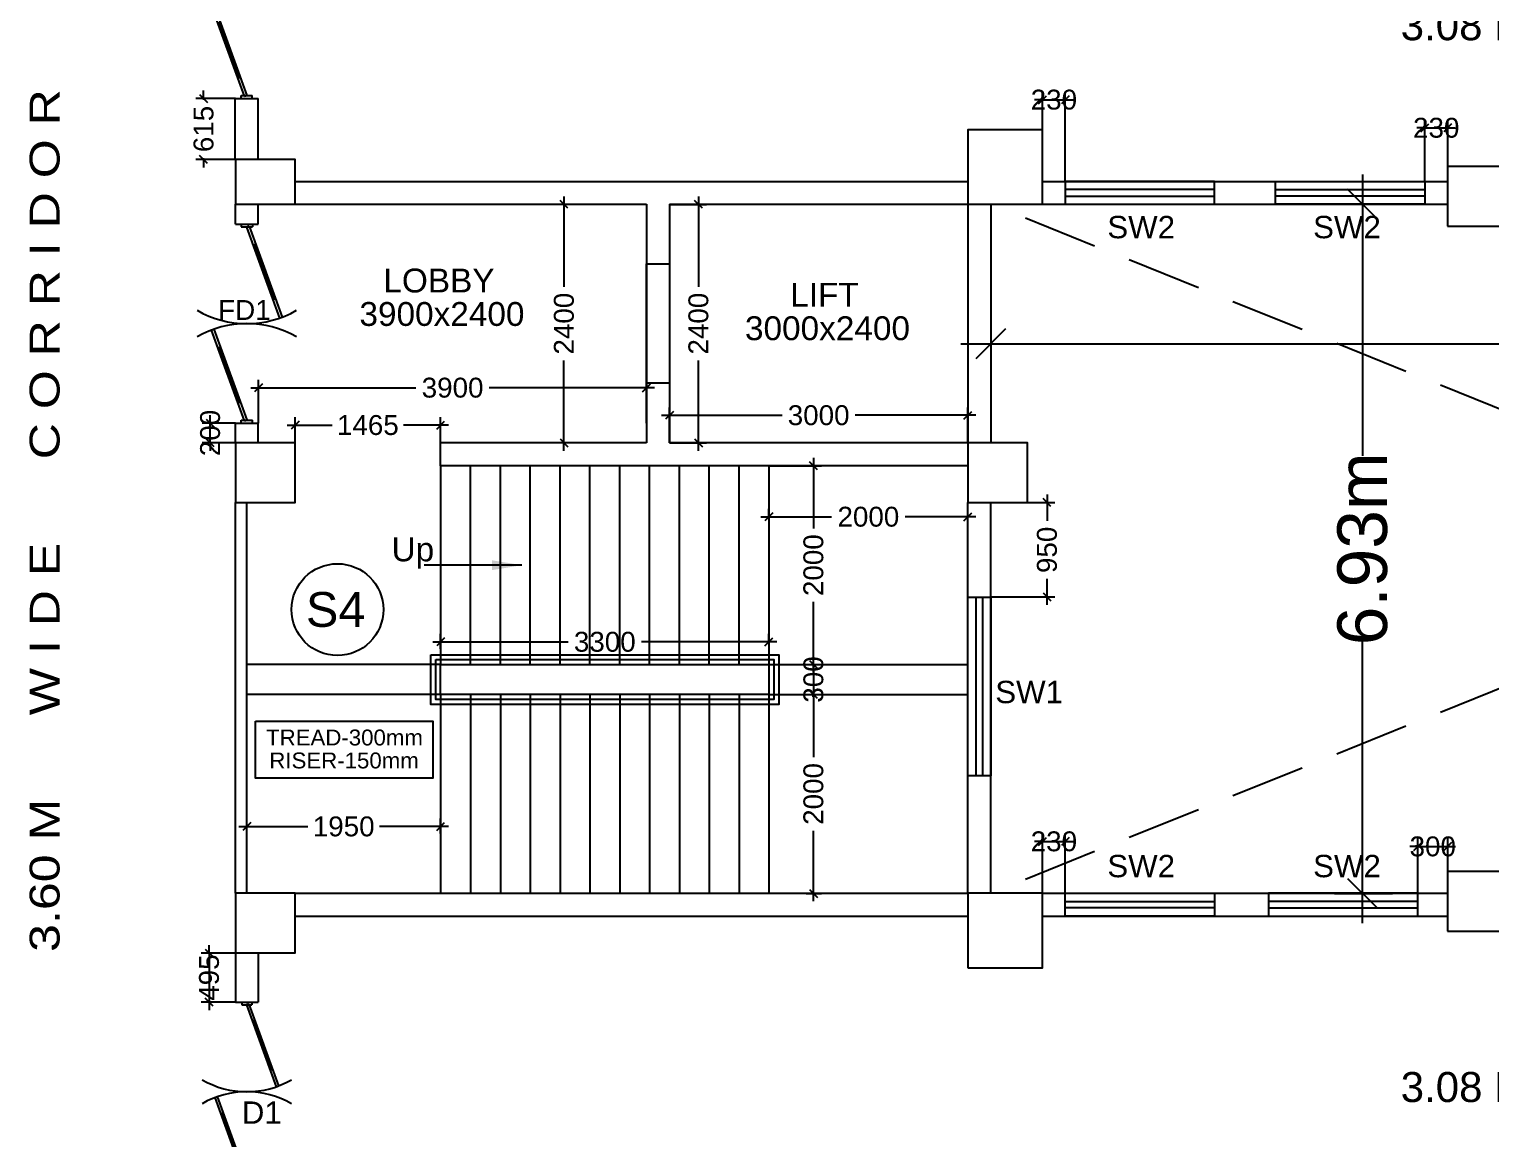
# Model space of a CAD drawing. Extents: x 7897917 to 8423973, y -6487334 to -6173396.
# Drawn here: x 7995682 to 8010375, y -6360939 to -6349780 of the extents above; entities that cross this region are included whole.
import ezdxf
from ezdxf.enums import TextEntityAlignment as Align

# ---------------------------------------------------------------- set-up
doc = ezdxf.new("R2010")
doc.units = 0
doc.header["$LTSCALE"] = 600
doc.header["$MEASUREMENT"] = 0
doc.header["$PDMODE"] = 35
doc.linetypes.add('HIDDEN2', pattern=[0.1875, 0.125, -0.0625])
doc.layers.get('0').update_dxf_attribs({"linetype": 'CONTINUOUS'})
doc.layers.get('Defpoints').update_dxf_attribs({"linetype": 'CONTINUOUS'})
for name, color, linetype in [('DIMEN', 5, 'CONTINUOUS'), ('DOOR', 32, 'CONTINUOUS'), ('Duct', 8, 'CONTINUOUS'), ('Fire Door', 10, 'CONTINUOUS'), ('joinery', 7, 'CONTINUOUS'), ('LA-column', 3, 'CONTINUOUS'), ('Railing', 21, 'CONTINUOUS'), ('Room Dim', 1, 'CONTINUOUS'), ('Stairscase', 7, 'CONTINUOUS'), ('STEPS', 7, 'CONTINUOUS'), ('TEXT', 6, 'CONTINUOUS'), ('TXT', 6, 'CONTINUOUS'), ('Walls', 7, 'CONTINUOUS'), ('WIN', 151, 'CONTINUOUS'), ('Working Dim', 5, 'CONTINUOUS')]:
    doc.layers.add(name, color=color, linetype=linetype)
doc.styles.add('ari', font='arial.ttf')
doc.styles.add('ARIAL', font='arial.ttf')
doc.styles.get("Standard").update_dxf_attribs({"font": 'romans.shx'})
doc.dimstyles.new('int. dim', dxfattribs={"dimtxt": 450, "dimasz": 80, "dimexe": 80, "dimexo": 0, "dimgap": 70, "dimtad": 0, "dimdec": 0, "dimzin": 12, "dimdsep": 46, "dimtxsty": 'ari', "dimblk": 'OBLIQUE', "dimcen": 2, "dimdle": 80, "dimclrd": 256, "dimclre": 256, "dimclrt": 6, "dimadec": 0, "dimazin": 0, "dimtfac": 1, "dimtdec": 0, "dimtix": 1, "dimtmove": 2, "dimatfit": 3, "dimfxl": 1, "dimtolj": 1, "dimtzin": 0, "dimlwd": -1, "dimlwe": -1, "dimarcsym": 0})
doc.dimstyles.new('STANDARD$0', dxfattribs={"dimscale": 0, "dimtxt": 150, "dimasz": 125, "dimexe": 0.75, "dimexo": 1, "dimgap": 25, "dimtad": 1, "dimdec": 0, "dimdsep": 46, "dimtxsty": 'Standard', "dimblk1": 'DOT', "dimblk2": 'DOT', "dimsah": 1, "dimcen": 2.5, "dimclrd": 1, "dimclre": 1, "dimclrt": 3, "dimadec": 0, "dimazin": 0, "dimtfac": 1, "dimtdec": 0, "dimtmove": 0, "dimatfit": 3, "dimldrblk": 'DOT', "dimfxl": 1, "dimtolj": 1, "dimtzin": 0, "dimarcsym": 0})

# ---------------------------------------------------------------- blocks, each defined once
blk = doc.blocks.new('A$C15456D16')
at = {"layer": 'Fire Door'}
for p, q in [((969, -4), (56, 329)), ((969, -4), (56, 329)), ((969, -4), (56, 329)), ((979, 23), (65, 355)), ((979, 23), (65, 355)), ((979, 23), (65, 355)), ((248, 289), (238, 262)), ((248, 289), (238, 262)), ((248, 289), (238, 262)), ((791, 76), (243, 276)), ((791, 76), (243, 276)), ((791, 76), (243, 276)), ((-1000, 56), (-972, 56)), ((-1000, -56), (-1000, 56)), ((-1000, 56), (-972, 56)), ((-1000, -56), (-1000, 56)), ((-1000, 56), (-972, 56)), ((-1000, -56), (-1000, 56)), ((-979, -23), (-969, 4)), ((-979, -23), (-969, 4)), ((-979, -23), (-969, 4)), ((-972, -56), (-972, 56)), ((-972, -56), (-972, 56)), ((-972, -56), (-972, 56)), ((-969, 4), (-56, -329)), ((-969, 4), (-56, -329)), ((-969, 4), (-56, -329)), ((796, 89), (786, 63)), ((796, 89), (786, 63)), ((796, 89), (786, 63)), ((979, 23), (969, -4)), ((979, 23), (969, -4)), ((979, 23), (969, -4)), ((1000, 56), (972, 56)), ((972, -56), (972, 56)), ((1000, 56), (972, 56)), ((972, -56), (972, 56)), ((1000, 56), (972, 56)), ((972, -56), (972, 56)), ((1000, -56), (1000, 56)), ((1000, -56), (1000, 56)), ((1000, -56), (1000, 56)), ((-1000, -56), (-972, -56)), ((-1000, -56), (-972, -56)), ((-1000, -56), (-972, -56)), ((-979, -23), (-65, -355)), ((-979, -23), (-65, -355)), ((-979, -23), (-65, -355)), ((-796, -89), (-786, -63)), ((-796, -89), (-786, -63)), ((-796, -89), (-786, -63)), ((-791, -76), (-243, -276)), ((-791, -76), (-243, -276)), ((-791, -76), (-243, -276)), ((1000, -56), (972, -56)), ((1000, -56), (972, -56)), ((1000, -56), (972, -56)), ((-238, -262), (-248, -289)), ((-238, -262), (-248, -289)), ((-238, -262), (-248, -289))]:
    blk.add_line(p, q, dxfattribs=at)
at = {"layer": 'Fire Door', "extrusion": (0, 0, -1)}
for centre, major_axis, start_param, end_param in [((-1000, 0), (-1000, 0), 2.617886, 3.665084), ((-1000, 0), (-1000, 0), 2.617886, 3.665084), ((-1000, 0), (-1000, 0), 2.617886, 3.665084), ((1000, 0), (1000, 0), 2.618102, 3.665299), ((1000, 0), (1000, 0), 2.618102, 3.665299), ((1000, 0), (1000, 0), 2.618102, 3.665299)]:
    blk.add_ellipse(centre, major_axis=major_axis, ratio=1, start_param=start_param, end_param=end_param, dxfattribs=at)
blk = doc.blocks.new('_Oblique')
at = {"color": 0, "linetype": 'ByBlock', "lineweight": -2}
blk.add_line((-0.5, -0.5), (0.5, 0.5), dxfattribs=at)
blk = doc.blocks.new('*D249')
at = {"layer": 'Defpoints', "color": 0, "transparency": 16777216}
for p in [(8008804, -6351540, 5), (8009086, -6351540), (8008804, -6358471, 15)]:
    blk.add_point(p, dxfattribs=at)
at = {"layer": 'DIMEN', "color": 8, "transparency": 16777216}
for p, q in [((8009086, -6351240), (8009086, -6354069)), ((8008804, -6351540), (8009386, -6351540)), ((8009086, -6358771), (8009086, -6355942)), ((8008804, -6358471), (8009386, -6358471))]:
    blk.add_line(p, q, dxfattribs=at)
at = {"layer": 'DIMEN', "color": 8, "transparency": 16777216, "xscale": 300, "yscale": 300, "zscale": 300}
for p, rotation in [((8009086, -6351540), 90), ((8009086, -6358471), 270)]:
    blk.add_blockref('_Oblique', p, dxfattribs=dict(at, rotation=rotation))
at = {"layer": 'DIMEN', "color": 7, "transparency": 16777216, "insert": (8009086, -6355005), "char_height": 500, "attachment_point": 5, "rotation": 90, "style": 'ari'}
blk.add_mtext('\\A1;6.93m', dxfattribs=at)
blk = doc.blocks.new('*D255')
at = {"layer": 'Defpoints', "color": 0, "transparency": 16777216}
for p in [(8005348, -6352661, 15), (8022566, -6352661), (8022566, -6352944)]:
    blk.add_point(p, dxfattribs=at)
at = {"layer": 'DIMEN', "color": 8, "transparency": 16777216}
for p, q in [((8005348, -6352661), (8005348, -6353244)), ((8022566, -6352661), (8022566, -6353244)), ((8005048, -6352944), (8012852, -6352944)), ((8022866, -6352944), (8015063, -6352944))]:
    blk.add_line(p, q, dxfattribs=at)
at = {"layer": 'DIMEN', "color": 8, "transparency": 16777216, "xscale": 300, "yscale": 300, "zscale": 300, "rotation": 180}
blk.add_blockref('_Oblique', (8005348, -6352944), dxfattribs=at)
at = {"layer": 'DIMEN', "color": 8, "transparency": 16777216, "xscale": 300, "yscale": 300, "zscale": 300}
blk.add_blockref('_Oblique', (8022566, -6352944), dxfattribs=at)
at = {"layer": 'DIMEN', "color": 7, "transparency": 16777216, "insert": (8013957, -6352944), "char_height": 500, "attachment_point": 5, "style": 'ari'}
blk.add_mtext('\\A1;17.22m', dxfattribs=at)
blk = doc.blocks.new('*D655')
at = {"layer": 'Defpoints', "color": 0, "transparency": 16777216}
for p in [(8005118, -6353663), (8002118, -6353941, 5), (8005118, -6353941, 5)]:
    blk.add_point(p, dxfattribs=at)
at = {"layer": 'Working Dim', "transparency": 16777216}
for p, q in [((8002118, -6353941), (8002118, -6353583)), ((8005118, -6353941), (8005118, -6353583)), ((8002038, -6353663), (8003250, -6353663)), ((8005198, -6353663), (8003986, -6353663))]:
    blk.add_line(p, q, dxfattribs=at)
at = {"layer": 'Working Dim', "transparency": 16777216, "xscale": 80, "yscale": 80, "zscale": 80, "rotation": 180}
blk.add_blockref('_Oblique', (8002118, -6353663), dxfattribs=at)
at = {"layer": 'Working Dim', "transparency": 16777216, "xscale": 80, "yscale": 80, "zscale": 80}
blk.add_blockref('_Oblique', (8005118, -6353663), dxfattribs=at)
at = {"layer": 'Working Dim', "color": 6, "transparency": 16777216, "insert": (8003618, -6353663), "char_height": 200, "attachment_point": 5, "style": 'ari'}
blk.add_mtext('\\A1;3000', dxfattribs=at)
blk = doc.blocks.new('*D656')
at = {"layer": 'Defpoints', "color": 0, "transparency": 16777216}
for p in [(8002118, -6351541, 5), (8002410, -6351541), (8002118, -6353941, 5)]:
    blk.add_point(p, dxfattribs=at)
at = {"layer": 'Working Dim', "transparency": 16777216}
for p, q in [((8002118, -6351541), (8002490, -6351541)), ((8002410, -6351461), (8002410, -6352371)), ((8002410, -6354021), (8002410, -6353111)), ((8002118, -6353941), (8002490, -6353941))]:
    blk.add_line(p, q, dxfattribs=at)
at = {"layer": 'Working Dim', "transparency": 16777216, "xscale": 80, "yscale": 80, "zscale": 80}
for p, rotation in [((8002410, -6351541), 90), ((8002410, -6353941), 270)]:
    blk.add_blockref('_Oblique', p, dxfattribs=dict(at, rotation=rotation))
at = {"layer": 'Working Dim', "color": 6, "transparency": 16777216, "insert": (8002410, -6352741), "char_height": 200, "attachment_point": 5, "rotation": 90, "style": 'ari'}
blk.add_mtext('\\A1;2400', dxfattribs=at)
blk = doc.blocks.new('*D657')
at = {"layer": 'Defpoints', "color": 0, "transparency": 16777216}
for p in [(8001888, -6353386), (7997988, -6353741, 5), (8001888, -6353741, 5)]:
    blk.add_point(p, dxfattribs=at)
at = {"layer": 'Working Dim', "transparency": 16777216}
for p, q in [((7997988, -6353741), (7997988, -6353306)), ((8001888, -6353741), (8001888, -6353306)), ((7997908, -6353386), (7999570, -6353386)), ((8001968, -6353386), (8000306, -6353386))]:
    blk.add_line(p, q, dxfattribs=at)
at = {"layer": 'Working Dim', "transparency": 16777216, "xscale": 80, "yscale": 80, "zscale": 80, "rotation": 180}
blk.add_blockref('_Oblique', (7997988, -6353386), dxfattribs=at)
at = {"layer": 'Working Dim', "transparency": 16777216, "xscale": 80, "yscale": 80, "zscale": 80}
blk.add_blockref('_Oblique', (8001888, -6353386), dxfattribs=at)
at = {"layer": 'Working Dim', "color": 6, "transparency": 16777216, "insert": (7999938, -6353386), "char_height": 200, "attachment_point": 5, "style": 'ari'}
blk.add_mtext('\\A1;3900', dxfattribs=at)
blk = doc.blocks.new('*D658')
at = {"layer": 'Defpoints', "color": 0, "transparency": 16777216}
for p in [(8001058, -6351541), (8001251, -6351541, 8), (8001313, -6353941, 5)]:
    blk.add_point(p, dxfattribs=at)
at = {"layer": 'Working Dim', "transparency": 16777216}
for p, q in [((8001251, -6351541), (8000978, -6351541)), ((8001058, -6351461), (8001058, -6352371)), ((8001058, -6354021), (8001058, -6353111)), ((8001313, -6353941), (8000978, -6353941))]:
    blk.add_line(p, q, dxfattribs=at)
at = {"layer": 'Working Dim', "transparency": 16777216, "xscale": 80, "yscale": 80, "zscale": 80}
for p, rotation in [((8001058, -6351541), 90), ((8001058, -6353941), 270)]:
    blk.add_blockref('_Oblique', p, dxfattribs=dict(at, rotation=rotation))
at = {"layer": 'Working Dim', "color": 6, "transparency": 16777216, "insert": (8001058, -6352741), "char_height": 200, "attachment_point": 5, "rotation": 90, "style": 'ari'}
blk.add_mtext('\\A1;2400', dxfattribs=at)
blk = doc.blocks.new('*D907')
at = {"layer": 'Defpoints', "color": 0, "transparency": 16777216}
for p in [(7997869, -6357868, 5), (7999818, -6357799), (7999818, -6357868, 1)]:
    blk.add_point(p, dxfattribs=at)
at = {"layer": 'Working Dim', "transparency": 16777216}
for p, q in [((7997869, -6357868), (7997869, -6357719)), ((7999818, -6357868), (7999818, -6357719)), ((7997789, -6357799), (7998484, -6357799)), ((7999898, -6357799), (7999202, -6357799))]:
    blk.add_line(p, q, dxfattribs=at)
at = {"layer": 'Working Dim', "transparency": 16777216, "xscale": 80, "yscale": 80, "zscale": 80, "rotation": 180}
blk.add_blockref('_Oblique', (7997869, -6357799), dxfattribs=at)
at = {"layer": 'Working Dim', "transparency": 16777216, "xscale": 80, "yscale": 80, "zscale": 80}
blk.add_blockref('_Oblique', (7999818, -6357799), dxfattribs=at)
at = {"layer": 'Working Dim', "color": 6, "transparency": 16777216, "insert": (7998843, -6357799), "char_height": 200, "attachment_point": 5, "style": 'ari'}
blk.add_mtext('\\A1;1950', dxfattribs=at)
blk = doc.blocks.new('*D908')
at = {"layer": 'Defpoints', "color": 0, "transparency": 16777216}
for p in [(8003118, -6355942, 1), (8003118, -6355942), (7999818, -6356012, 1)]:
    blk.add_point(p, dxfattribs=at)
at = {"layer": 'Working Dim', "transparency": 16777216}
for p, q in [((7999738, -6355942), (8001100, -6355942)), ((7999818, -6356012), (7999818, -6355862)), ((8003198, -6355942), (8001836, -6355942)), ((8003118, -6355942), (8003118, -6355862))]:
    blk.add_line(p, q, dxfattribs=at)
at = {"layer": 'Working Dim', "transparency": 16777216, "xscale": 80, "yscale": 80, "zscale": 80, "rotation": 180}
blk.add_blockref('_Oblique', (7999818, -6355942), dxfattribs=at)
at = {"layer": 'Working Dim', "transparency": 16777216, "xscale": 80, "yscale": 80, "zscale": 80}
blk.add_blockref('_Oblique', (8003118, -6355942), dxfattribs=at)
at = {"layer": 'Working Dim', "color": 6, "transparency": 16777216, "insert": (8001468, -6355942), "char_height": 200, "attachment_point": 5, "style": 'ari'}
blk.add_mtext('\\A1;3300', dxfattribs=at)
blk = doc.blocks.new('*D909')
at = {"layer": 'Defpoints', "color": 0, "transparency": 16777216}
for p in [(8003118, -6354684, 1), (8005118, -6354684, 15), (8005118, -6354684)]:
    blk.add_point(p, dxfattribs=at)
at = {"layer": 'Working Dim', "transparency": 16777216}
for p, q in [((8003118, -6354684), (8003118, -6354604)), ((8005118, -6354684), (8005118, -6354604)), ((8003038, -6354684), (8003748, -6354684)), ((8005198, -6354684), (8004488, -6354684))]:
    blk.add_line(p, q, dxfattribs=at)
at = {"layer": 'Working Dim', "transparency": 16777216, "xscale": 80, "yscale": 80, "zscale": 80, "rotation": 180}
blk.add_blockref('_Oblique', (8003118, -6354684), dxfattribs=at)
at = {"layer": 'Working Dim', "transparency": 16777216, "xscale": 80, "yscale": 80, "zscale": 80}
blk.add_blockref('_Oblique', (8005118, -6354684), dxfattribs=at)
at = {"layer": 'Working Dim', "color": 6, "transparency": 16777216, "insert": (8004118, -6354684), "char_height": 200, "attachment_point": 5, "style": 'ari'}
blk.add_mtext('\\A1;2000', dxfattribs=at)
blk = doc.blocks.new('*D910')
at = {"layer": 'Defpoints', "color": 0, "transparency": 16777216}
for p in [(8003118, -6354171, 1), (8003118, -6356170, 1), (8003566, -6356170)]:
    blk.add_point(p, dxfattribs=at)
at = {"layer": 'Working Dim', "transparency": 16777216}
for p, q in [((8003118, -6354171), (8003646, -6354171)), ((8003566, -6354091), (8003566, -6354800)), ((8003566, -6356250), (8003566, -6355540)), ((8003118, -6356170), (8003646, -6356170))]:
    blk.add_line(p, q, dxfattribs=at)
at = {"layer": 'Working Dim', "transparency": 16777216, "xscale": 80, "yscale": 80, "zscale": 80}
for p, rotation in [((8003566, -6354171), 90), ((8003566, -6356170), 270)]:
    blk.add_blockref('_Oblique', p, dxfattribs=dict(at, rotation=rotation))
at = {"layer": 'Working Dim', "color": 6, "transparency": 16777216, "insert": (8003566, -6355170), "char_height": 200, "attachment_point": 5, "rotation": 90, "style": 'ari'}
blk.add_mtext('\\A1;2000', dxfattribs=at)
blk = doc.blocks.new('*D911')
at = {"layer": 'Defpoints', "color": 0, "transparency": 16777216}
for p in [(8003118, -6356170, 1), (8003118, -6356470, 1), (8003566, -6356470)]:
    blk.add_point(p, dxfattribs=at)
at = {"layer": 'Working Dim', "transparency": 16777216}
for p, q in [((8003566, -6356170), (8003566, -6356090)), ((8003118, -6356170), (8003646, -6356170)), ((8003566, -6356170), (8003566, -6356470)), ((8003118, -6356470), (8003646, -6356470)), ((8003566, -6356470), (8003566, -6356550))]:
    blk.add_line(p, q, dxfattribs=at)
at = {"layer": 'Working Dim', "transparency": 16777216, "xscale": 80, "yscale": 80, "zscale": 80}
for p, rotation in [((8003566, -6356170), 270), ((8003566, -6356470), 90)]:
    blk.add_blockref('_Oblique', p, dxfattribs=dict(at, rotation=rotation))
at = {"layer": 'Working Dim', "color": 6, "transparency": 16777216, "insert": (8003566, -6356320), "char_height": 200, "attachment_point": 5, "rotation": 90, "style": 'ari'}
blk.add_mtext('\\A1;300', dxfattribs=at)
blk = doc.blocks.new('*D912')
at = {"layer": 'Defpoints', "color": 0, "transparency": 16777216}
for p in [(8003118, -6356470, 1), (8003493, -6358471, 15), (8003566, -6358471)]:
    blk.add_point(p, dxfattribs=at)
at = {"layer": 'Working Dim', "transparency": 16777216}
for p, q in [((8003566, -6356390), (8003566, -6357101)), ((8003118, -6356470), (8003646, -6356470)), ((8003566, -6358551), (8003566, -6357841)), ((8003493, -6358471), (8003646, -6358471))]:
    blk.add_line(p, q, dxfattribs=at)
at = {"layer": 'Working Dim', "transparency": 16777216, "xscale": 80, "yscale": 80, "zscale": 80}
for p, rotation in [((8003566, -6356470), 90), ((8003566, -6358471), 270)]:
    blk.add_blockref('_Oblique', p, dxfattribs=dict(at, rotation=rotation))
at = {"layer": 'Working Dim', "color": 6, "transparency": 16777216, "insert": (8003566, -6357471), "char_height": 200, "attachment_point": 5, "rotation": 90, "style": 'ari'}
blk.add_mtext('\\A1;2000', dxfattribs=at)
blk = doc.blocks.new('*D1240')
at = {"layer": 'Defpoints', "color": 0, "transparency": 16777216}
for p in [(7997501, -6353741), (7997754, -6353741), (7997754, -6353941, -9)]:
    blk.add_point(p, dxfattribs=at)
at = {"layer": 'Working Dim', "transparency": 16777216}
for p, q in [((7997754, -6353741), (7997421, -6353741)), ((7997501, -6353741), (7997501, -6353661)), ((7997501, -6353941), (7997501, -6353741)), ((7997754, -6353941), (7997421, -6353941)), ((7997501, -6353941), (7997501, -6354021))]:
    blk.add_line(p, q, dxfattribs=at)
at = {"layer": 'Working Dim', "transparency": 16777216, "xscale": 80, "yscale": 80, "zscale": 80}
for p, rotation in [((7997501, -6353741), 270), ((7997501, -6353941), 90)]:
    blk.add_blockref('_Oblique', p, dxfattribs=dict(at, rotation=rotation))
at = {"layer": 'Working Dim', "color": 6, "transparency": 16777216, "insert": (7997501, -6353841), "char_height": 200, "attachment_point": 5, "rotation": 90, "style": 'ari'}
blk.add_mtext('\\A1;200', dxfattribs=at)
blk = doc.blocks.new('*D1241')
at = {"layer": 'Defpoints', "color": 0, "transparency": 16777216}
for p in [(7998354, -6353762), (7998354, -6353941, -9), (7999818, -6353941, 1)]:
    blk.add_point(p, dxfattribs=at)
at = {"layer": 'Working Dim', "transparency": 16777216}
for p, q in [((7998274, -6353762), (7998726, -6353762)), ((7998354, -6353941), (7998354, -6353682)), ((7999898, -6353762), (7999446, -6353762)), ((7999818, -6353941), (7999818, -6353682))]:
    blk.add_line(p, q, dxfattribs=at)
at = {"layer": 'Working Dim', "transparency": 16777216, "xscale": 80, "yscale": 80, "zscale": 80, "rotation": 180}
blk.add_blockref('_Oblique', (7998354, -6353762), dxfattribs=at)
at = {"layer": 'Working Dim', "transparency": 16777216, "xscale": 80, "yscale": 80, "zscale": 80}
blk.add_blockref('_Oblique', (7999818, -6353762), dxfattribs=at)
at = {"layer": 'Working Dim', "color": 6, "transparency": 16777216, "insert": (7999086, -6353762), "char_height": 200, "attachment_point": 5, "style": 'ari'}
blk.add_mtext('\\A1;1465', dxfattribs=at)
blk = doc.blocks.new('*D1244')
at = {"layer": 'Defpoints', "color": 0, "transparency": 16777216}
for p in [(8006098, -6350489), (8005868, -6351310), (8006098, -6351310)]:
    blk.add_point(p, dxfattribs=at)
at = {"layer": 'Working Dim', "transparency": 16777216}
for p, q in [((8005868, -6351310), (8005868, -6350409)), ((8006098, -6351310), (8006098, -6350409)), ((8005868, -6350489), (8005788, -6350489)), ((8005868, -6350489), (8006098, -6350489)), ((8006098, -6350489), (8006178, -6350489))]:
    blk.add_line(p, q, dxfattribs=at)
at = {"layer": 'Working Dim', "transparency": 16777216, "xscale": 80, "yscale": 80, "zscale": 80}
blk.add_blockref('_Oblique', (8005868, -6350489), dxfattribs=at)
at = {"layer": 'Working Dim', "transparency": 16777216, "xscale": 80, "yscale": 80, "zscale": 80, "rotation": 180}
blk.add_blockref('_Oblique', (8006098, -6350489), dxfattribs=at)
at = {"layer": 'Working Dim', "color": 6, "transparency": 16777216, "insert": (8005983, -6350489), "char_height": 200, "attachment_point": 5, "style": 'ari'}
blk.add_mtext('\\A1;230', dxfattribs=at)
blk = doc.blocks.new('*D1245')
at = {"layer": 'Defpoints', "color": 0, "transparency": 16777216}
for p in [(8009942, -6350772), (8009712, -6351310), (8009942, -6351310)]:
    blk.add_point(p, dxfattribs=at)
at = {"layer": 'Working Dim', "transparency": 16777216}
for p, q in [((8009712, -6351310), (8009712, -6350692)), ((8009942, -6351310), (8009942, -6350692)), ((8009712, -6350772), (8009632, -6350772)), ((8009712, -6350772), (8009942, -6350772)), ((8009942, -6350772), (8010022, -6350772))]:
    blk.add_line(p, q, dxfattribs=at)
at = {"layer": 'Working Dim', "transparency": 16777216, "xscale": 80, "yscale": 80, "zscale": 80}
blk.add_blockref('_Oblique', (8009712, -6350772), dxfattribs=at)
at = {"layer": 'Working Dim', "transparency": 16777216, "xscale": 80, "yscale": 80, "zscale": 80, "rotation": 180}
blk.add_blockref('_Oblique', (8009942, -6350772), dxfattribs=at)
at = {"layer": 'Working Dim', "color": 6, "transparency": 16777216, "insert": (8009827, -6350772), "char_height": 200, "attachment_point": 5, "style": 'ari'}
blk.add_mtext('\\A1;230', dxfattribs=at)
blk = doc.blocks.new('*D1250')
at = {"layer": 'Defpoints', "color": 0, "transparency": 16777216}
for p in [(8005718, -6354541, 5), (8005348, -6355490), (8005914, -6355490)]:
    blk.add_point(p, dxfattribs=at)
at = {"layer": 'Working Dim', "transparency": 16777216}
for p, q in [((8005914, -6354461), (8005914, -6354725)), ((8005718, -6354541), (8005994, -6354541)), ((8005914, -6355570), (8005914, -6355306)), ((8005348, -6355490), (8005994, -6355490))]:
    blk.add_line(p, q, dxfattribs=at)
at = {"layer": 'Working Dim', "transparency": 16777216, "xscale": 80, "yscale": 80, "zscale": 80}
for p, rotation in [((8005914, -6354541), 90), ((8005914, -6355490), 270)]:
    blk.add_blockref('_Oblique', p, dxfattribs=dict(at, rotation=rotation))
at = {"layer": 'Working Dim', "color": 6, "transparency": 16777216, "insert": (8005914, -6355016), "char_height": 200, "attachment_point": 5, "rotation": 90, "style": 'ari'}
blk.add_mtext('\\A1;950', dxfattribs=at)
blk = doc.blocks.new('*D1255')
at = {"layer": 'Defpoints', "color": 0, "transparency": 16777216}
for p in [(8006098, -6357949), (8005868, -6358471, 5), (8006098, -6358471)]:
    blk.add_point(p, dxfattribs=at)
at = {"layer": 'Working Dim', "transparency": 16777216}
for p, q in [((8005868, -6358471), (8005868, -6357869)), ((8006098, -6358471), (8006098, -6357869)), ((8005868, -6357949), (8005788, -6357949)), ((8005868, -6357949), (8006098, -6357949)), ((8006098, -6357949), (8006178, -6357949))]:
    blk.add_line(p, q, dxfattribs=at)
at = {"layer": 'Working Dim', "transparency": 16777216, "xscale": 80, "yscale": 80, "zscale": 80}
blk.add_blockref('_Oblique', (8005868, -6357949), dxfattribs=at)
at = {"layer": 'Working Dim', "transparency": 16777216, "xscale": 80, "yscale": 80, "zscale": 80, "rotation": 180}
blk.add_blockref('_Oblique', (8006098, -6357949), dxfattribs=at)
at = {"layer": 'Working Dim', "color": 6, "transparency": 16777216, "insert": (8005983, -6357949), "char_height": 200, "attachment_point": 5, "style": 'ari'}
blk.add_mtext('\\A1;230', dxfattribs=at)
blk = doc.blocks.new('*D1256')
at = {"layer": 'Defpoints', "color": 0, "transparency": 16777216}
for p in [(8009942, -6358000), (8009642, -6358471), (8009942, -6358471, 1)]:
    blk.add_point(p, dxfattribs=at)
at = {"layer": 'Working Dim', "transparency": 16777216}
for p, q in [((8009642, -6358000), (8009562, -6358000)), ((8009642, -6358471), (8009642, -6357920)), ((8009642, -6358000), (8009942, -6358000)), ((8009942, -6358471), (8009942, -6357920)), ((8009942, -6358000), (8010022, -6358000))]:
    blk.add_line(p, q, dxfattribs=at)
at = {"layer": 'Working Dim', "transparency": 16777216, "xscale": 80, "yscale": 80, "zscale": 80}
blk.add_blockref('_Oblique', (8009642, -6358000), dxfattribs=at)
at = {"layer": 'Working Dim', "transparency": 16777216, "xscale": 80, "yscale": 80, "zscale": 80, "rotation": 180}
blk.add_blockref('_Oblique', (8009942, -6358000), dxfattribs=at)
at = {"layer": 'Working Dim', "color": 6, "transparency": 16777216, "insert": (8009792, -6358000), "char_height": 200, "attachment_point": 5, "style": 'ari'}
blk.add_mtext('\\A1;300', dxfattribs=at)
blk = doc.blocks.new('Z$W@#5624')
at = {"layer": 'DOOR'}
for p, q in [((19, 470), (840, 769)), ((28, 446), (849, 745)), ((188, 518), (680, 697)), ((676, 709), (685, 685)), ((0, 400), (0, 499)), ((0, 499), (25, 499)), ((19, 470), (28, 446)), ((25, 400), (25, 499)), ((183, 529), (192, 506)), ((1770, 453), (949, 154)), ((1779, 429), (1770, 453)), ((1798, 499), (1773, 499)), ((1773, 400), (1773, 499)), ((1798, 400), (1798, 499)), ((0, 400), (25, 400)), ((1779, 429), (957, 130)), ((1610, 381), (1117, 202)), ((1614, 369), (1606, 393)), ((1798, 400), (1773, 400)), ((1113, 214), (1122, 190))]:
    blk.add_line(p, q, dxfattribs=at)
at = {"layer": 'DOOR', "color": 145}
for centre, start_param, end_param in [((0, 449), 2.617994, 3.665191), ((1798, 449), -0.523599, 0.523599)]:
    blk.add_ellipse(centre, major_axis=(-899, 0), ratio=1, start_param=start_param, end_param=end_param, dxfattribs=at)
blk = doc.blocks.new('*D1261')
at = {"layer": 'Defpoints', "color": 0, "transparency": 16777216}
for p in [(7997754, -6359071, -13), (7997490, -6359566), (7997754, -6359566)]:
    blk.add_point(p, dxfattribs=at)
at = {"layer": 'Working Dim', "transparency": 16777216}
for p, q in [((7997754, -6359071), (7997410, -6359071)), ((7997490, -6359071), (7997490, -6358991)), ((7997490, -6359071), (7997490, -6359566)), ((7997754, -6359566), (7997410, -6359566)), ((7997490, -6359566), (7997490, -6359646))]:
    blk.add_line(p, q, dxfattribs=at)
at = {"layer": 'Working Dim', "transparency": 16777216, "xscale": 80, "yscale": 80, "zscale": 80}
for p, rotation in [((7997490, -6359071), 270), ((7997490, -6359566), 90)]:
    blk.add_blockref('_Oblique', p, dxfattribs=dict(at, rotation=rotation))
at = {"layer": 'Working Dim', "color": 6, "transparency": 16777216, "insert": (7997490, -6359318), "char_height": 200, "attachment_point": 5, "rotation": 90, "style": 'ari'}
blk.add_mtext('\\A1;495', dxfattribs=at)
blk = doc.blocks.new('*D2527')
at = {"layer": 'Defpoints', "color": 0, "transparency": 16777216}
for p in [(7997435, -6350476), (7997754, -6350476), (7997754, -6351091, 5)]:
    blk.add_point(p, dxfattribs=at)
at = {"layer": 'Working Dim', "transparency": 16777216}
for p, q in [((7997435, -6350476), (7997435, -6350396)), ((7997754, -6350476), (7997355, -6350476)), ((7997435, -6350476), (7997435, -6350491)), ((7997754, -6351091), (7997355, -6351091)), ((7997435, -6351091), (7997435, -6351075)), ((7997435, -6351091), (7997435, -6351171))]:
    blk.add_line(p, q, dxfattribs=at)
at = {"layer": 'Working Dim', "transparency": 16777216, "xscale": 80, "yscale": 80, "zscale": 80}
for p, rotation in [((7997435, -6350476), 270), ((7997435, -6351091), 90)]:
    blk.add_blockref('_Oblique', p, dxfattribs=dict(at, rotation=rotation))
at = {"layer": 'Working Dim', "color": 6, "transparency": 16777216, "insert": (7997435, -6350783), "char_height": 200, "attachment_point": 5, "rotation": 90, "style": 'ari'}
blk.add_mtext('\\A1;615', dxfattribs=at)

msp = doc.modelspace()

# ---------------------------------------------------------------- linework, layer by layer
msp.add_circle((7998780.477, -6355617.359), 461.525)
at = {"layer": 'DOOR', "linetype": 'Continuous'}
msp.add_lwpolyline([(8002117.781, -6352140.526), (8002117.781, -6353340.526), (8001887.781, -6353340.526), (8001887.781, -6352140.526)], close=True, dxfattribs=at)
at = {"layer": 'Duct', "color": 8, "linetype": 'HIDDEN2', "ltscale": 10}
for p, q in [((8022046.546, -6358261.092), (8005348.321, -6351540.489)), ((8022046.546, -6358261.092), (8005348.321, -6351540.49)), ((8022046.724, -6351749.85), (8005348.321, -6358470.524))]:
    msp.add_line(p, q, dxfattribs=at)
at = {"layer": 'LA-column', "color": 2}
for points, elevation in [([(8005117.872, -6351540.579), (8005867.872, -6351540.579), (8005867.872, -6350790.579), (8005117.872, -6350790.579)], 5.131), ([(7997753.871, -6351540.537), (7998353.871, -6351540.537), (7998353.871, -6351090.537), (7997753.871, -6351090.537)], 5.131), ([(8009941.872, -6351760.568), (8010541.872, -6351760.568), (8010541.872, -6351160.568), (8009941.872, -6351160.568)], 1.031), ([(7997753.871, -6354540.538), (7998353.871, -6354540.538), (7998353.871, -6353940.538), (7997753.871, -6353940.538)], -8.668), ([(8005117.872, -6354540.569), (8005717.872, -6354540.569), (8005717.872, -6353940.569), (8005117.872, -6353940.569)], 5.131), ([(8009941.872, -6358850.568), (8010541.872, -6358850.568), (8010541.872, -6358250.568), (8009941.872, -6358250.568)], 1.031), ([(7997753.871, -6359070.537), (7998353.871, -6359070.537), (7998353.871, -6358470.537), (7997753.871, -6358470.537)], -12.768), ([(8005117.872, -6359220.569), (8005867.872, -6359220.569), (8005867.872, -6358470.569), (8005117.872, -6358470.569)], 5.131)]:
    msp.add_lwpolyline(points, close=True, dxfattribs=dict(at, elevation=elevation))
at = {"layer": 'Railing', "elevation": 1.003}
for points in [[(7999717.958, -6356070.462), (8003217.978, -6356070.462), (8003217.978, -6356570.464), (7999717.958, -6356570.464)], [(7999767.959, -6356120.463), (8003167.977, -6356120.463), (8003167.977, -6356520.464), (7999767.959, -6356520.464)]]:
    msp.add_lwpolyline(points, close=True, dxfattribs=at)
at = {"layer": 'Stairscase', "color": 7}
for p, q in [((7999817.959, -6354170.463, 1.003), (7999817.959, -6356170.463, 1.003)), ((8000117.959, -6356170.463, 1.003), (8000117.959, -6354170.463, 1.003)), ((8000417.959, -6356170.463, 1.003), (8000417.959, -6354170.463, 1.003)), ((8000717.959, -6356170.463, 1.003), (8000717.959, -6354170.463, 1.003)), ((8001017.959, -6356170.463, 1.003), (8001017.959, -6354170.463, 1.003)), ((8001317.959, -6356170.463, 1.003), (8001317.959, -6354170.463, 1.003)), ((8001617.959, -6356170.463, 1.003), (8001617.959, -6354170.463, 1.003)), ((8001917.959, -6356170.463, 1.003), (8001917.959, -6354170.463, 1.003)), ((8002217.959, -6356170.463, 1.003), (8002217.959, -6354170.463, 1.003)), ((8002517.959, -6356170.463, 1.003), (8002517.959, -6354170.463, 1.003)), ((8002817.959, -6356170.463, 1.003), (8002817.959, -6354170.463, 1.003)), ((8003117.959, -6354170.463, 1.003), (8003117.959, -6356170.463, 1.003))]:
    msp.add_line(p, q, dxfattribs=at)
at = {"layer": 'Stairscase', "color": 7, "elevation": 1.003}
msp.add_lwpolyline([(7999817.959, -6356170.463), (8003117.976, -6356170.463), (8003117.976, -6356470.463), (7999817.959, -6356470.463)], close=True, dxfattribs=at)
at = {"layer": 'STEPS', "elevation": -10.215}
msp.add_lwpolyline([(7997955.427, -6356738.838), (7999740.745, -6356738.838), (7999740.745, -6357311.302), (7997955.427, -6357311.302)], close=True, dxfattribs=at)
at = {"layer": 'Walls', "linetype": 'Continuous'}
for p, q in [((7997753.604, -6351090.608), (7997753.604, -6350475.628)), ((7997983.604, -6351090.608), (7997983.604, -6350475.628)), ((7998354.044, -6351310.466), (8005118.135, -6351310.467))]:
    msp.add_line(p, q, dxfattribs=at)
at = {"layer": 'Walls'}
for p, q in [((7997753.604, -6350475.628), (7997983.604, -6350475.628)), ((8005868.135, -6351310.396), (8009941.872, -6351310.331)), ((7997753.781, -6351740.527), (7997753.781, -6351540.526)), ((7997983.781, -6351740.527), (7997983.781, -6351540.526)), ((7998354.044, -6351540.525), (8001887.781, -6351540.526)), ((8001887.781, -6351540.526), (8001887.781, -6353940.526)), ((8002117.781, -6351540.526), (8005118.135, -6351540.526)), ((8002117.781, -6351540.526), (8002117.781, -6353940.526)), ((8005117.872, -6351540.526), (8005117.872, -6353940.526)), ((8005347.872, -6351540.404), (8005347.872, -6353940.605)), ((8005868.135, -6351540.404), (8009941.872, -6351540.404)), ((7997753.781, -6351740.527), (7997983.781, -6351740.527)), ((7997753.781, -6353740.545), (7997983.781, -6353740.545)), ((7997983.781, -6353940.527), (7997983.781, -6353740.545)), ((8001887.781, -6353940.526), (7999817.959, -6353940.526, 1.003)), ((8005118.136, -6353940.526), (8002117.781, -6353940.526)), ((8005118.136, -6354170.526), (7999817.959, -6354170.526, 1.003)), ((8005117.872, -6358470.605), (8005117.872, -6354540.525)), ((8005347.872, -6358470.605), (8005347.872, -6354540.525)), ((7999818.229, -6356170.463, 1.003), (7997868.781, -6356170.463, 1.003)), ((8003118.229, -6356170.463, 1.003), (8005118.229, -6356170.463, 1.003)), ((7999818.229, -6356470.463, 1.003), (7997868.781, -6356470.463, 1.003)), ((7999817.959, -6356470.463, 1.003), (7999817.959, -6358470.463, 1.003)), ((8000117.959, -6356470.463, 1.003), (8000117.959, -6358470.463, 1.003)), ((8000417.959, -6356470.463, 1.003), (8000417.959, -6358470.463, 1.003)), ((8000717.959, -6356470.463, 1.003), (8000717.959, -6358470.463, 1.003)), ((8001017.959, -6356470.463, 1.003), (8001017.959, -6358470.573, 1.003)), ((8001317.959, -6356470.463, 1.003), (8001317.959, -6358470.573, 1.003)), ((8001617.959, -6356470.463, 1.003), (8001617.959, -6358470.573, 1.003)), ((8001917.959, -6356470.463, 1.003), (8001917.959, -6358470.463, 1.003)), ((8002217.959, -6356470.463, 1.003), (8002217.959, -6358470.463, 1.003)), ((8002517.959, -6356470.463, 1.003), (8002517.959, -6358470.463, 1.003)), ((8002817.959, -6356470.463, 1.003), (8002817.959, -6358470.463, 1.003)), ((8003117.959, -6356470.463, 1.003), (8003117.959, -6358470.463, 1.003)), ((8003118.229, -6356470.463, 1.003), (8005118.229, -6356470.463, 1.003)), ((7998354.011, -6358470.604), (8005118.135, -6358470.605)), ((8005868.135, -6358470.605), (8009941.661, -6358470.605)), ((7998354.011, -6358700.604), (8005118.135, -6358700.605)), ((8005868.134, -6358700.634), (8009941.662, -6358700.58)), ((7997754.32, -6359565.583), (7997984.32, -6359565.583))]:
    msp.add_line(p, q, dxfattribs=at)
at = {"layer": 'Walls', "flags": 128}
for points in [[(7997753.781, -6351740.527), (7997753.781, -6351540.526)], [(7997983.781, -6351740.527), (7997983.781, -6351540.526)], [(7997753.781, -6353940.574), (7997753.781, -6353740.545)], [(7997983.781, -6353940.526), (7997983.781, -6353740.545)], [(7997753.781, -6358470.526), (7997753.781, -6354540.573)], [(7997868.781, -6358470.526), (7997868.781, -6354540.573)], [(7997754.32, -6359070.604), (7997754.32, -6359565.583)], [(7997984.32, -6359070.604), (7997984.32, -6359565.583)]]:
    msp.add_lwpolyline(points, dxfattribs=at)
at = {"layer": 'Walls', "elevation": 1.003}
msp.add_lwpolyline([(7999817.959, -6354170.526), (7999817.959, -6353940.526)], dxfattribs=at)
at = {"layer": 'WIN', "linetype": 'Continuous'}
for points in [[(8006098.135, -6351540.404), (8007598.135, -6351540.404), (8007598.135, -6351310.403), (8006098.135, -6351310.403)], [(8006098.135, -6351457.62), (8007598.135, -6351457.62), (8007598.135, -6351393.187), (8006098.135, -6351393.187)], [(8009711.872, -6351540.331), (8008211.872, -6351540.331), (8008211.872, -6351310.331), (8009711.872, -6351310.331)], [(8009711.872, -6351457.548), (8008211.872, -6351457.548), (8008211.872, -6351393.115), (8009711.872, -6351393.115)], [(8005347.872, -6355490.463), (8005347.872, -6357290.463), (8005117.871, -6357290.463), (8005117.871, -6355490.463)], [(8005347.872, -6355490.463), (8005347.872, -6357290.463), (8005117.871, -6357290.463), (8005117.871, -6355490.463)], [(8005265.088, -6355490.463), (8005265.088, -6357290.463), (8005200.655, -6357290.463), (8005200.655, -6355490.463)], [(8005265.088, -6355490.463), (8005265.088, -6357290.463), (8005200.655, -6357290.463), (8005200.655, -6355490.463)], [(8006098.135, -6358470.605), (8007598.135, -6358470.605), (8007598.135, -6358700.605), (8006098.135, -6358700.605)], [(8009642.161, -6358470.605), (8008142.161, -6358470.605), (8008142.161, -6358700.605), (8009642.161, -6358700.605)], [(8006098.135, -6358553.388), (8007598.135, -6358553.388), (8007598.135, -6358617.822), (8006098.135, -6358617.822)], [(8009642.161, -6358553.388), (8008142.161, -6358553.388), (8008142.161, -6358617.822), (8009642.161, -6358617.822)]]:
    msp.add_lwpolyline(points, close=True, dxfattribs=at)

# ---------------------------------------------------------------- block references
at = {"layer": 'DOOR', "linetype": 'Continuous', "xscale": 1.001247152686119, "yscale": 1.001247152686119, "zscale": 1.001247152686119, "rotation": 270}
msp.add_blockref('Z$W@#5624', (7997419.32, -6359565.583), dxfattribs=at)
at = {"layer": 'Fire Door', "color": 3, "lineweight": 0, "xscale": -1, "rotation": 270}
for p in [(7997868.604, -6349475.628), (7997868.781, -6352740.545)]:
    msp.add_blockref('A$C15456D16', p, dxfattribs=at)

# ---------------------------------------------------------------- texts
at = {"layer": 'Fire Door', "style": 'ARIAL'}
msp.add_text('FD1', height=200, dxfattribs=at).set_placement((7997845.074, -6352703.607), align=Align.CENTER)
at = {"layer": 'joinery', "style": 'ari'}
for s, p in [('SW2', (8006860.738, -6351882.174)), ('SW2', (8008929.534, -6351882.102)), ('SW1', (8005734.297, -6356558.278)), ('SW2', (8006860.738, -6358308.824)), ('SW2', (8008929.534, -6358308.752))]:
    msp.add_text(s, height=225, dxfattribs=at).set_placement(p, align=Align.CENTER)
msp.add_text('D1', height=225, dxfattribs=at).set_placement((7997818.663, -6360788.525, 11177.626))
at = {"layer": 'Room Dim', "style": 'ARIAL'}
for s, p in [('3900x2400', (7999831.084, -6352763.613, 6.284)), ('3000x2400', (8003706.925, -6352907.113))]:
    msp.add_text(s, height=240, dxfattribs=at).set_placement(p, align=Align.CENTER)
at = {"layer": 'Stairscase', "color": 7, "linetype": 'Continuous', "style": 'ARIAL'}
msp.add_text('Up', height=240, dxfattribs=at).set_placement((7999538.616, -6355131.412, 1.003), align=Align.CENTER)
at = {"layer": 'STEPS', "color": 6, "style": 'ARIAL'}
msp.add_text('S4', height=350, dxfattribs=at).set_placement((7998762.802, -6355790.334, 11.072), align=Align.CENTER)
at = {"layer": 'TEXT', "color": 7, "style": 'ARIAL'}
for s, height, p in [('LOBBY', 240, (7999801.032, -6352427.094, 6.284)), ('LIFT', 240, (8003676.872, -6352570.594)), ('TREAD-300mm', 160, (7998851.096, -6356983.329, -10.215)), ('RISER-150mm', 160, (7998846.67, -6357214.266, -10.215))]:
    msp.add_text(s, height=height, dxfattribs=at).set_placement(p, align=Align.CENTER)
at = {"layer": 'TXT', "color": 7, "style": 'ARIAL'}
for p in [(8013107.51, -6349890.483), (8013107.51, -6360569.864)]:
    msp.add_text('3.08 M      W I D E      C O R R I D O R', height=302.4, dxfattribs=at).set_placement(p, align=Align.CENTER)
at = {"layer": 'TXT', "color": 7, "style": 'ARIAL', "width": 1.2}
msp.add_text('3.60 M      W I D E      C O R R I D O R', height=300.52174, rotation=90, dxfattribs=at).set_placement((7995986.709, -6354721.338), align=Align.CENTER)

# ---------------------------------------------------------------- dimensions: what is measured, and where the dimension line sits
at = {"layer": 'DIMEN'}
dim = msp.add_linear_dim(base=(8009086.332, -6351540.404), p1=(8008804.038, -6358470.547, 14.83), p2=(8008804.038, -6351540.404, 5.131), angle=90, dimstyle='STANDARD$0', override={"dimscale": 1, "dimtxt": 500, "dimasz": 300, "dimexe": 300, "dimexo": 0, "dimgap": 1, "dimtad": 0, "dimdec": 2, "dimlfac": 0.001, "dimzin": 0, "dimpost": 'm', "dimtxsty": 'ari', "dimblk1": 'Oblique', "dimblk2": 'Oblique', "dimcen": 0, "dimdle": 300, "dimclrd": 8, "dimclre": 8, "dimclrt": 7, "dimadec": 2, "dimtdec": 2, "dimtmove": 2, "dimfxl": 0.75, "dimfrac": 1, "dimlwd": 65535, "dimlwe": 65535}, dxfattribs=at)
dim.commit()
dim.dimension.update_dxf_attribs({"geometry": '*D249', "text_midpoint": (8009086.332, -6355005.475)})
dim = msp.add_linear_dim(base=(8022566.461, -6352943.779), p1=(8005347.872, -6352661.486, 14.83), p2=(8022566.461, -6352661.486), dimstyle='STANDARD$0', override={"dimscale": 1, "dimtxt": 500, "dimasz": 300, "dimexe": 300, "dimexo": 0, "dimgap": 1, "dimtad": 0, "dimdec": 2, "dimlfac": 0.001, "dimzin": 0, "dimpost": 'm', "dimtxsty": 'ari', "dimblk1": 'Oblique', "dimblk2": 'Oblique', "dimcen": 0, "dimdle": 300, "dimclrd": 8, "dimclre": 8, "dimclrt": 7, "dimadec": 2, "dimtdec": 2, "dimtmove": 2, "dimfxl": 0.75, "dimfrac": 1, "dimlwd": 65535, "dimlwe": 65535}, dxfattribs=at)
dim.commit()
dim.dimension.update_dxf_attribs({"geometry": '*D255', "text_midpoint": (8013957.166, -6352943.779)})
at = {"layer": 'Working Dim'}
for base, p1, p2, override, picture, middle in [((7997434.519, -6350475.628), (7997753.871, -6351090.537, 5.131), (7997753.604, -6350475.628), {"dimtxt": 200, "dimarcsym": 1}, '*D2527', (7997434.519, -6350783.082)), ((8001057.7, -6351540.526), (8001312.638, -6353940.526, 5.131), (8001251.272, -6351540.526, 8.253), {"dimtxt": 200}, '*D658', (8001057.7, -6352740.526)), ((8002410.136, -6351540.526), (8002117.781, -6353940.526, 5.131), (8002117.781, -6351540.526, 5.131), {"dimtxt": 200}, '*D656', (8002410.136, -6352740.526)), ((7997500.799, -6353740.545), (7997753.871, -6353940.538, -8.668), (7997753.781, -6353740.545), {"dimtxt": 200, "dimarcsym": 1}, '*D1240', (7997500.799, -6353840.541)), ((8003565.736, -6356170.463), (8003117.959, -6354170.506, 1.003), (8003117.959, -6356170.463, 1.003), {"dimtxt": 200}, '*D910', (8003565.736, -6355170.485)), ((8005914.014, -6355490.463), (8005717.872, -6354540.569, 5.131), (8005347.872, -6355490.463), {"dimtxt": 200, "dimarcsym": 1}, '*D1250', (8005914.014, -6355015.516)), ((8003565.736, -6356470.463), (8003117.959, -6356170.463, 1.003), (8003117.959, -6356470.463, 1.003), {"dimtxt": 200}, '*D911', (8003565.736, -6356320.463)), ((8003565.736, -6358470.605), (8003117.959, -6356470.463, 1.003), (8003493.321, -6358470.605, 14.83), {"dimtxt": 200}, '*D912', (8003565.736, -6357470.534)), ((7997490.117, -6359565.583), (7997753.871, -6359070.537, -12.768), (7997754.32, -6359565.583), {"dimtxt": 200, "dimarcsym": 1}, '*D1261', (7997490.117, -6359318.06))]:
    dim = msp.add_linear_dim(base=base, p1=p1, p2=p2, angle=90, dimstyle='int. dim', override=override, dxfattribs=at)
    dim.commit()
    dim.dimension.update_dxf_attribs({"geometry": picture, "text_midpoint": middle})
for base, p1, p2, override, picture, middle in [((8006098.135, -6350489.061), (8005868.135, -6351310.396), (8006098.135, -6351310.392), {"dimtxt": 200, "dimarcsym": 1}, '*D1244', (8005983.135, -6350489.061)), ((8009941.872, -6350772.299), (8009711.872, -6351310.331), (8009941.872, -6351310.331), {"dimtxt": 200, "dimarcsym": 1}, '*D1245', (8009826.872, -6350772.299)), ((8001887.781, -6353385.765), (7997987.781, -6353740.545, 5.131), (8001887.781, -6353740.545, 5.131), {"dimtxt": 200}, '*D657', (7999937.781, -6353385.765)), ((8005118.136, -6353663.142), (8002117.781, -6353940.526, 5.131), (8005118.136, -6353940.526, 5.131), {"dimtxt": 200}, '*D655', (8003617.959, -6353663.142)), ((8005117.872, -6354683.972), (8003117.959, -6354683.972, 1.003), (8005117.872, -6354683.972, 14.83), {"dimtxt": 200}, '*D909', (8004117.915, -6354683.972)), ((8003117.959, -6355942.311), (7999817.959, -6356011.659, 1.003), (8003117.959, -6355942.311, 1.003), {"dimtxt": 200}, '*D908', (8001467.959, -6355942.311)), ((8006098.135, -6357948.997), (8005867.872, -6358470.569, 5.131), (8006098.135, -6358470.569), {"dimtxt": 200, "dimarcsym": 1}, '*D1255', (8005983.003, -6357948.997)), ((8009941.872, -6357999.849), (8009642.161, -6358470.605), (8009941.872, -6358470.605, 1.031), {"dimtxt": 200, "dimarcsym": 1}, '*D1256', (8009792.016, -6357999.849))]:
    dim = msp.add_linear_dim(base=base, p1=p1, p2=p2, dimstyle='int. dim', override=override, dxfattribs=at)
    dim.commit()
    dim.dimension.update_dxf_attribs({"geometry": picture, "text_midpoint": middle})
for base, p1, p2, text, override, picture, middle in [((7998353.871, -6353761.748), (7999817.959, -6353940.526, 1.003), (7998353.871, -6353940.538, -8.668), '1465', {"dimtxt": 200, "dimarcsym": 1}, '*D1241', (7999085.915, -6353761.748)), ((7999817.959, -6357799.004), (7997868.781, -6357868.352, 5.131), (7999817.959, -6357868.352, 1.003), '1950', {"dimtxt": 200}, '*D907', (7998843.37, -6357799.004))]:
    dim = msp.add_linear_dim(base=base, p1=p1, p2=p2, text=text, dimstyle='int. dim', override=override, dxfattribs=at)
    dim.commit()
    dim.dimension.update_dxf_attribs({"geometry": picture, "text_midpoint": middle})

# ---------------------------------------------------------------- leaders
at = {"layer": 'Stairscase', "color": 7, "linetype": 'Continuous'}
msp.add_leader([(8000635.209, -6355170.463, 1.003), (7999653.5, -6355170.463, 1.003)], dimstyle='int. dim', override={"dimasz": 300, "dimgap": 70, "dimtad": 0, "dimclrd": 256}, dxfattribs=at)

doc.saveas('drawing.dxf')
